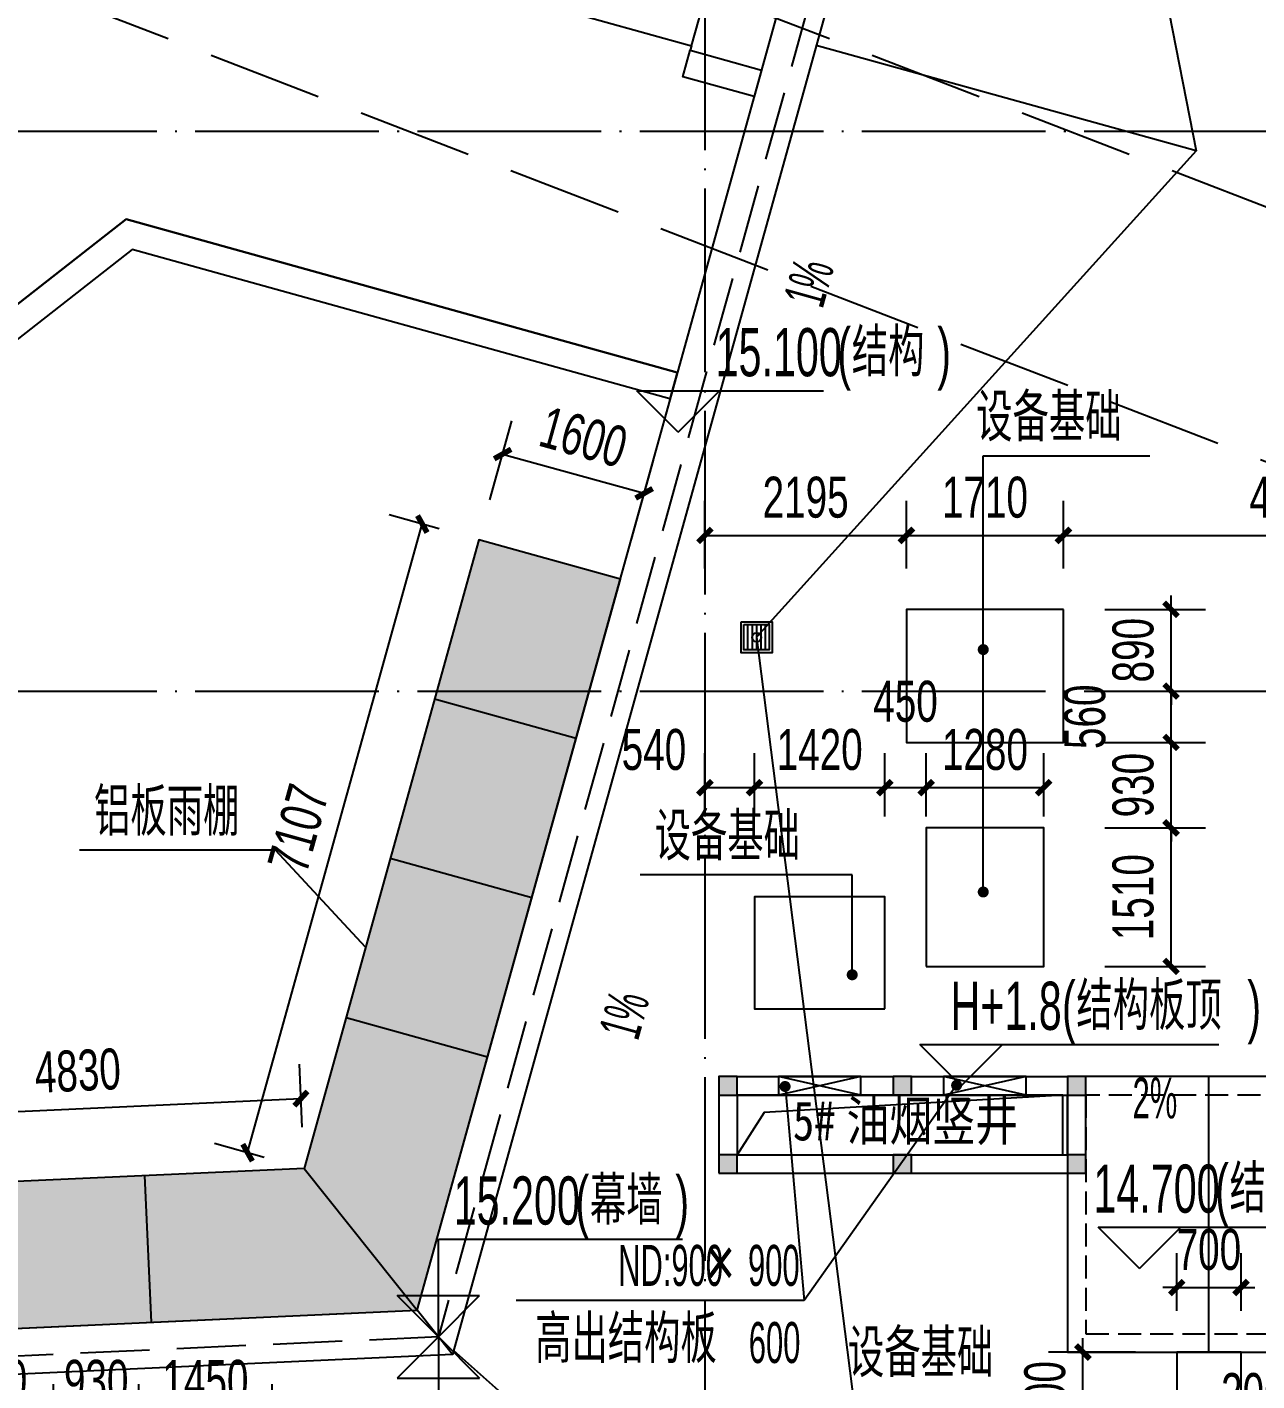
# Model space of a CAD drawing. Extents: x -409435 to 356702, y -107829 to 330904.
# Drawn here: x 88017 to 101412, y 285486 to 300233 of the extents above; entities that cross this region are included whole.
import ezdxf
from ezdxf.xclip import XClip

# ---------------------------------------------------------------- set-up
doc = ezdxf.new("R2010")
doc.units = 0
doc.header["$LTSCALE"] = 1000
doc.header["$MEASUREMENT"] = 0
doc.header["$XCLIPFRAME"] = 0
for name, pattern in [('104-14# 核心筒$0$DOTE', [2.42, 2, -0.2, 0.02, -0.2]), ('109-34 轴网$0$L1$0$$AUDIT_BAD_LTYPE1', [0]), ('X-104 14#平面$0$DASH', [0.35, 0.25, -0.1])]:
    doc.linetypes.add(name, pattern=pattern)
for name, color, linetype in [('01-标注_尺寸', 124, 'Continuous'), ('01-标注_符号', 200, 'Continuous'), ('02-TEXT_标注', 130, 'Continuous'), ('104-14# 核心筒$0$A_AXIS-轴线', 36, '104-14# 核心筒$0$DOTE'), ('PUB_HATCH', 8, 'Continuous'), ('X-104 14#平面$0$01-标注_标高', 200, 'Continuous'), ('X-104 14#平面$0$01-标注_符号', 200, 'Continuous'), ('X-104 14#平面$0$02-TEXT_标注', 130, 'Continuous'), ('X-104 14#平面$0$A-C_玻璃幕墙', 140, 'Continuous'), ('X-104 14#平面$0$A-E_楼梯', 171, 'Continuous'), ('X-104 14#平面$0$A-O_分水线', 127, 'Continuous'), ('X-104 14#平面$0$A-O_屋面', 201, 'Continuous'), ('X-104 14#平面$0$A-O_散水', 134, 'Continuous'), ('X-104 14#平面$0$A-TECH_暖通', 6, 'Continuous'), ('X-104 14#平面$0$A-TECH_结构', 21, 'Continuous'), ('X-104 14#平面$0$A_STR-砌块墙', 121, 'Continuous'), ('X-104 14#平面$0$A_STR-砼柱', 51, 'Continuous'), ('X-104 14#平面$0$DUCT-新风管立管', 3, 'Continuous'), ('X-104 14#平面$0$EH_玻璃', 156, 'Continuous')]:
    doc.layers.add(name, color=color, linetype=linetype)
doc.styles.add('_TCH_DIM', font='ros.shx', dxfattribs={"width": 0.8, "height": 2, "bigfont": 'jd.shx'})
doc.styles.add('_TCH_DIM_T3', font='ros.shx', dxfattribs={"width": 0.705882, "bigfont": 'jd.shx'})
doc.styles.add('X-104 14#平面$0$_TCH_DIM', font='ros.shx', dxfattribs={"width": 0.8, "bigfont": 'jd.shx'})
doc.styles.add('X-104 14#平面$0$Standard', font='STXIHEI_0.TTF', dxfattribs={"width": 0.8})
doc.dimstyles.new('_TCH_ARCH&&150', dxfattribs={"dimtxt": 446.25, "dimasz": 150, "dimexe": 375, "dimexo": 450, "dimgap": 189.375, "dimtad": 1, "dimdec": 0, "dimzin": 0, "dimdsep": 46, "dimtxsty": '_TCH_DIM_T3', "dimblk": 'ARCHTICK', "dimcen": 0.09, "dimclrt": 7, "dimazin": 2, "dimtfac": 1, "dimtdec": 0, "dimtix": 1, "dimtmove": 2, "dimatfit": 3, "dimfxl": 0, "dimtolj": 1, "dimtzin": 0, "dimarcsym": 0})

# ---------------------------------------------------------------- blocks, each defined once
blk = doc.blocks.new('104-14# 核心筒')
at = {"layer": '104-14# 核心筒$0$A_AXIS-轴线'}
for p, q in [((95400, 317833.6), (95400, 259754.9)), ((-9370.1, 299100), (120259.9, 299100)), ((-9370.1, 293000), (120259.9, 293000))]:
    blk.add_line(p, q, dxfattribs=at)
blk = doc.blocks.new('X-104 14#平面$0$0000')
for p, q in [((57983, 36863), (59350, 29855)), ((59350, 29855), (54563, 24557))]:
    blk.add_line(p, q)
for points in [[(59350, 29855), (55213, 31004)], [(54563, 24557), (56097, 12485)], [(53450, 14841), (51263, 16788)]]:
    blk.add_lwpolyline(points)
blk = doc.blocks.new('X-104 14#平面$0$jtkjuyriuy')
h = blk.add_hatch()
h.set_pattern_fill('ANSI31', color=8, scale=30, angle=45)
h.set_pattern_definition([(90, (0, 0), (-47.625, 1e-14), [])])
h.paths.add_polyline_path([(-138, 138), (138, 138), (138, -138), (-138, -138)])
for points in [[(-168, 168), (168, 168), (168, -168), (-168, -168)], [(-138, 138), (138, 138), (138, -138), (-138, -138)]]:
    blk.add_lwpolyline(points, close=True)
blk = doc.blocks.new('X-104 14#平面$0$ddddllll')
at = {"layer": 'X-104 14#平面$0$A-O_分水线'}
blk.add_blockref('X-104 14#平面$0$jtkjuyriuy', (71663, 24257), dxfattribs=at)
blk = doc.blocks.new('X-104 14#平面$0$000003333')
blk.add_circle((95963, 293585), 50)
blk = doc.blocks.new('*U422')
blk.add_lwpolyline([(200, 0), (200, 900), (0, 900), (0, 0), (200, 0), (0, 900), (0, 0), (200, 900)])
blk = doc.blocks.new('_FZH')
blk.add_lwpolyline([(-0.5, -0.5), (0.5, -0.5), (0.5, 0.5), (-0.5, 0.5)], close=True)
at = {"layer": 'PUB_HATCH'}
blk.add_solid([(-0.5, -0.5), (0.5, -0.5), (-0.5, 0.5), (0.5, 0.5)], dxfattribs=at)
blk = doc.blocks.new('X-104 14#平面')
at = {"layer": 'X-104 14#平面$0$EH_玻璃'}
h = blk.add_hatch(dxfattribs=at)
h.set_pattern_fill('DOTS', color=256, scale=50, angle=45)
h.set_pattern_definition([(45, (0, 0), (-28.0633, 84.189901), [0, -79.375])])
h.paths.add_polyline_path([(91034.5, 287800.7), (86209.5, 287581), (86282.3, 285982.7), (92265.6, 286255.1), (94479, 294219.8), (92937.4, 294648.2)])
at = {"layer": 'X-104 14#平面$0$01-标注_标高'}
for p, q in [((95107.7, 295821.5), (94657.7, 296271.5)), ((94657.7, 296271.5), (96692.5, 296271.5)), ((95107.7, 295821.5), (95557.7, 296271.5)), ((98190.2, 288701.7), (97740.2, 289151.7)), ((97740.2, 289151.7), (100996.2, 289151.7)), ((98190.2, 288701.7), (98640.2, 289151.7)), ((100133.1, 286710.3), (99683.1, 287160.3)), ((99683.1, 287160.3), (101873.4, 287160.3)), ((100133.1, 286710.3), (100583.1, 287160.3)), ((92496.6, 285965.3), (92496.6, 287031)), ((92496.6, 287031), (95156.1, 287031)), ((92496.6, 285965.3), (92046.6, 286415.3)), ((92046.6, 286415.3), (92946.6, 286415.3)), ((92496.6, 285965.3), (92946.6, 286415.3)), ((92496.6, 285965.3), (92046.6, 285515.3)), ((92496.6, 285965.3), (92946.6, 285515.3)), ((92496.6, 285965.3), (92496.6, 285257.5)), ((92046.6, 285515.3), (92946.6, 285515.3))]:
    blk.add_line(p, q, dxfattribs=at)
at = {"layer": 'X-104 14#平面$0$01-标注_符号'}
for p, q in [((90724.6, 291266.8), (88588.9, 291266.8)), ((91703.7, 290208.9), (90724.6, 291266.8))]:
    blk.add_line(p, q, dxfattribs=at)
at = {"layer": 'X-104 14#平面$0$02-TEXT_标注', "linetype": 'X-104 14#平面$0$DASH', "ltscale": 5}
for points in [[(109150, 292550), (65999.9, 309185)], [(116350, 292550), (73199.9, 309185)]]:
    blk.add_lwpolyline(points, dxfattribs=at)
at = {"layer": 'X-104 14#平面$0$A-C_玻璃幕墙'}
blk.add_line((91491.6, 289445.4), (93033.1, 289017), dxfattribs=at)
blk.add_lwpolyline([(91034.5, 287800.7), (86209.5, 287581), (86282.3, 285982.7), (92265.6, 286255.1), (94479, 294219.8), (92937.4, 294648.2)], close=True, dxfattribs=at)
for points in [[(92455.5, 292914), (93997, 292485.6)], [(91973.5, 291179.7), (93515.1, 290751.3)], [(89374.1, 286123.4), (89301.3, 287721.8)], [(91034.5, 287800.7), (92265.6, 286255.1)]]:
    blk.add_lwpolyline(points, dxfattribs=at)
at = {"layer": 'X-104 14#平面$0$A-E_楼梯'}
for p, q in [((95254.3, 300027.4), (98935.7, 313258.8)), ((93763, 300442.3), (95254.3, 300027.4))]:
    blk.add_line(p, q, dxfattribs=at)
blk.add_lwpolyline([(95254.3, 300027.4), (95241.1, 299979.7)], dxfattribs=at)
at = {"layer": 'X-104 14#平面$0$A-O_分水线'}
blk.add_lwpolyline([(100889, 285800), (100889, 288800)], dxfattribs=at)
at = {"layer": 'X-104 14#平面$0$A-O_屋面'}
blk.add_lwpolyline([(82349.8, 264577.4), (83499.8, 267565.9), (52926.6, 266284.7), (53491, 268939.8), (17309.3, 268308.2), (22065.4, 284894.6), (62738.3, 285920), (62307.5, 284891.2), (92265.6, 286255.1), (99426.9, 312025), (120741.8, 306094.6), (117562.9, 278400.5), (119297.3, 278014.5), (109062.3, 262867.9), (82417.6, 264753.6)], dxfattribs=at)
for points in [[(83126.9, 265204.7), (108809.6, 263387.1), (118471.8, 277685.9), (117014.8, 278010.2), (120196.4, 305727.4), (99774.7, 311409.3), (92650.5, 285772.1), (61541.2, 284355.8), (61978.8, 285400.7), (22444.8, 284404), (17976.2, 268819.9), (54110.7, 269450.7), (53549.7, 266811.2), (84240.1, 268097.3)], [(102350, 288800), (99350, 288800), (99350, 285800), (102350, 285800)]]:
    blk.add_lwpolyline(points, close=True, dxfattribs=at)
at = {"layer": 'X-104 14#平面$0$A-O_屋面', "ltscale": 5}
for points in [[(96015.6, 299764.2), (95935.2, 299475.2), (95160.7, 299690.7), (95241.1, 299979.7), (96015.6, 299764.2)], [(95099.4, 296471), (89096.5, 298141.2), (77166, 288800), (8392.2, 288800), (5790.4, 276559.6), (2660.3, 277224.9), (-2631.9, 278349.8), (-6009.8, 262458.3), (40178.1, 264474.9), (39845.1, 262383.6), (83828.3, 264653.8)]]:
    blk.add_lwpolyline(points, dxfattribs=at)
blk.add_lwpolyline([(95099.4, 296471), (95018.9, 296182), (89162.1, 297811.5), (77269.5, 288500), (70400, 288500), (70400, 288800), (77166, 288800), (89096.5, 298141.2)], close=True, dxfattribs=at)
at = {"layer": 'X-104 14#平面$0$A-O_屋面', "linetype": 'X-104 14#平面$0$DASH'}
blk.add_lwpolyline([(99550, 286000), (102150, 286000), (102150, 288600), (99550, 288600)], close=True, dxfattribs=at)
at = {"layer": 'X-104 14#平面$0$A-O_屋面', "color": 1}
blk.add_lwpolyline([(92650.5, 285772.1), (92265.6, 286255.1)], dxfattribs=at)
at = {"layer": 'X-104 14#平面$0$A-O_散水'}
for points in [[(99305, 293890), (97595, 293890), (97595, 292440), (99305, 292440)], [(97810, 290000), (99090, 290000), (99090, 291510), (97810, 291510)], [(97360, 289540), (97360, 290760), (95940, 290760), (95940, 289540)], [(101239, 284900), (101239, 285800), (100539, 285800), (100539, 284900)]]:
    blk.add_lwpolyline(points, close=True, dxfattribs=at)
at = {"layer": 'X-104 14#平面$0$A-TECH_结构', "linetype": 'X-104 14#平面$0$DASH', "ltscale": 3}
blk.add_lwpolyline([(82843.2, 265024.2), (82843.2, 265024.2), (108910.7, 263179.4), (118802, 277817.3), (117234.1, 278166.3), (120414.6, 305874.3), (99635.5, 311655.6), (92496.6, 285965.3), (61847.8, 284570), (62282.6, 285608.4), (22293, 284600.3), (17709.4, 268615.2), (53862.8, 269246.3), (53300.5, 266600.6), (83944, 267884.8), (82843.2, 265024.2), (82843.2, 265024.2)], dxfattribs=at)
at = {"layer": 'X-104 14#平面$0$A_STR-砌块墙'}
for p, q in [((95750, 288799.9), (97450, 288799.9)), ((97650, 288799.9), (99350, 288799.9)), ((95550, 288599.9), (95550, 287950)), ((95750, 288599.9), (97450, 288599.9)), ((95750, 288599.9), (95750, 287950)), ((97650, 288599.9), (99350, 288599.9)), ((99350, 287950), (99350, 288599.9)), ((99550, 287950), (99550, 288599.9)), ((95750, 287950), (97450, 287950)), ((97650, 287950), (99350, 287950)), ((95750, 287750), (97450, 287750)), ((97650, 287750), (99350, 287750))]:
    blk.add_line(p, q, dxfattribs=at)
at = {"layer": 'X-104 14#平面$0$DUCT-新风管立管'}
blk.add_lwpolyline([(99300, 288599.9), (95750, 288599.9), (95750, 287950), (99300, 287950), (99300, 288599.9), (96045.6, 288408.4), (95750, 287950)], dxfattribs=at)
ref = blk.add_blockref('104-14# 核心筒', (0, 0))
XClip(ref).set_block_clipping_path([(-38664.3623821461, -25500), (139216.5485069363, 330900)])
for name, p in [('X-104 14#平面$0$ddddllll', (24300, 269328.8)), ('X-104 14#平面$0$000003333', (0, 0))]:
    blk.add_blockref(name, p)
at = {"layer": 'X-104 14#平面$0$A-O_分水线'}
blk.add_blockref('X-104 14#平面$0$0000', (41400, 269028.8), dxfattribs=at)
at = {"layer": 'X-104 14#平面$0$A-TECH_暖通', "rotation": 90}
for p in [(97100, 288599.9), (98900, 288599.9)]:
    blk.add_blockref('*U422', p, dxfattribs=at)
at = {"layer": 'X-104 14#平面$0$A_STR-砼柱', "xscale": 200, "yscale": 200, "zscale": 200}
for p in [(95650, 288699.9, 3000), (97550, 288699.9, 3000), (99450, 288699.9, 3000), (95650, 287850, 3000), (97550, 287850, 3000), (99450, 287850, 3000)]:
    blk.add_blockref('_FZH', p, dxfattribs=at)
at = {"layer": 'X-104 14#平面$0$02-TEXT_标注'}
for s, height, style, width, p in [('15.100', 525, 'X-104 14#平面$0$_TCH_DIM', 0.64, (95516.3, 296429)), ('(', 525, 'X-104 14#平面$0$_TCH_DIM', 0.64, (96842.5, 296429)), ('结构', 520.93, 'X-104 14#平面$0$_TCH_DIM', 0.8, (96999.3, 296429)), (')', 525, 'X-104 14#平面$0$_TCH_DIM', 0.64, (97930.5, 296429)), ('铝板雨棚', 520.93, 'X-104 14#平面$0$_TCH_DIM', 0.8, (88746.4, 291424.3)), ('H+1.8', 525, 'X-104 14#平面$0$_TCH_DIM', 0.64, (98074.6, 289309.2)), ('(', 525, 'X-104 14#平面$0$_TCH_DIM', 0.64, (99288.8, 289309.2)), ('结构板顶', 520.93, 'X-104 14#平面$0$_TCH_DIM', 0.8, (99445.6, 289309.2)), (')', 525, 'X-104 14#平面$0$_TCH_DIM', 0.64, (101307.9, 289309.2)), ('5#', 428.14, 'X-104 14#平面$0$Standard', 0.8, (96357.9, 288105.8, 3000)), ('油烟竖井', 428.14, 'X-104 14#平面$0$Standard', 0.8, (96942.1, 288105.8, 3000)), ('(', 525, 'X-104 14#平面$0$_TCH_DIM', 0.64, (100957.8, 287317.8)), ('结构', 520.93, 'X-104 14#平面$0$_TCH_DIM', 0.8, (101114.6, 287317.8)), ('15.200', 525, 'X-104 14#平面$0$_TCH_DIM', 0.64, (92663.9, 287188.5)), ('(', 525, 'X-104 14#平面$0$_TCH_DIM', 0.64, (93990.1, 287188.5)), ('幕墙', 520.93, 'X-104 14#平面$0$_TCH_DIM', 0.8, (94146.9, 287188.5)), (')', 525, 'X-104 14#平面$0$_TCH_DIM', 0.64, (95078, 287188.5)), ('14.700', 525, 'X-104 14#平面$0$_TCH_DIM', 0.64, (99631.6, 287317.8))]:
    blk.add_text(s, height=height, dxfattribs=dict(at, style=style, width=width)).set_placement(p)
blk = doc.blocks.new('_ArchTick')
at = {"color": 0, "linetype": 'ByBlock', "const_width": 0.4}
blk.add_lwpolyline([(-0.5, -0.5), (0.5, 0.5)], dxfattribs=at)
blk = doc.blocks.new('*D882')
at = {"layer": '01-标注_尺寸', "color": 0, "lineweight": -2, "transparency": 16777216}
for p, q in [((101750, 284450), (101750, 285307.235753)), ((101950, 284450), (101950, 285307.235753)), ((101750, 284932.235753), (101600, 284932.235753)), ((101750, 284932.235753), (101950, 284932.235753)), ((101950, 284932.235753), (102100, 284932.235753))]:
    blk.add_line(p, q, dxfattribs=at)
at = {"layer": 'Defpoints', "color": 0, "transparency": 16777216}
for p in [(101950, 284932.235753), (101750, 284000), (101950, 284000)]:
    blk.add_point(p, dxfattribs=at)
at = {"layer": '01-标注_尺寸', "color": 0, "lineweight": -2, "transparency": 16777216, "xscale": 150, "yscale": 150, "zscale": 150}
blk.add_blockref('_ArchTick', (101750, 284932.235753), dxfattribs=at)
at = {"layer": '01-标注_尺寸', "color": 0, "lineweight": -2, "transparency": 16777216, "xscale": 150, "yscale": 150, "zscale": 150, "rotation": 180}
blk.add_blockref('_ArchTick', (101950, 284932.235753), dxfattribs=at)
at = {"layer": '01-标注_尺寸', "color": 7, "transparency": 16777216, "insert": (101373.2, 285344.735753), "char_height": 446.25, "attachment_point": 5, "style": '_TCH_DIM_T3'}
blk.add_mtext('\\A1;200', dxfattribs=at)
blk = doc.blocks.new('*D961')
at = {"layer": '01-标注_尺寸', "color": 0, "lineweight": -2, "transparency": 16777216}
for p, q in [((89235, 284621), (89235, 285451)), ((90685, 284621), (90685, 285451)), ((89235, 285076), (90685, 285076))]:
    blk.add_line(p, q, dxfattribs=at)
at = {"layer": 'Defpoints', "color": 0, "transparency": 16777216}
for p in [(90685, 285076), (89235, 284171), (90685, 284171)]:
    blk.add_point(p, dxfattribs=at)
at = {"layer": '01-标注_尺寸', "color": 0, "lineweight": -2, "transparency": 16777216, "xscale": 150, "yscale": 150, "zscale": 150, "rotation": 180}
blk.add_blockref('_ArchTick', (89235, 285076), dxfattribs=at)
at = {"layer": '01-标注_尺寸', "color": 0, "lineweight": -2, "transparency": 16777216, "xscale": 150, "yscale": 150, "zscale": 150}
blk.add_blockref('_ArchTick', (90685, 285076), dxfattribs=at)
at = {"layer": '01-标注_尺寸', "color": 7, "transparency": 16777216, "insert": (89960, 285489), "char_height": 446.2, "attachment_point": 5, "style": '_TCH_DIM_T3'}
blk.add_mtext('\\A1;1450', dxfattribs=at)
blk = doc.blocks.new('*D962')
at = {"layer": '01-标注_尺寸', "color": 0, "lineweight": -2, "transparency": 16777216}
for p, q in [((88305, 284621), (88305, 285451)), ((89235, 284621), (89235, 285451)), ((88305, 285076), (88155, 285076)), ((88305, 285076), (89235, 285076)), ((89235, 285076), (89385, 285076))]:
    blk.add_line(p, q, dxfattribs=at)
at = {"layer": 'Defpoints', "color": 0, "transparency": 16777216}
for p in [(89235, 285076), (88305, 284171), (89235, 284171)]:
    blk.add_point(p, dxfattribs=at)
at = {"layer": '01-标注_尺寸', "color": 0, "lineweight": -2, "transparency": 16777216, "xscale": 150, "yscale": 150, "zscale": 150}
blk.add_blockref('_ArchTick', (88305, 285076), dxfattribs=at)
at = {"layer": '01-标注_尺寸', "color": 0, "lineweight": -2, "transparency": 16777216, "xscale": 150, "yscale": 150, "zscale": 150, "rotation": 180}
blk.add_blockref('_ArchTick', (89235, 285076), dxfattribs=at)
at = {"layer": '01-标注_尺寸', "color": 7, "transparency": 16777216, "insert": (88770, 285489), "char_height": 446.2, "attachment_point": 5, "style": '_TCH_DIM_T3'}
blk.add_mtext('\\A1;930', dxfattribs=at)
blk = doc.blocks.new('*D963')
at = {"layer": '01-标注_尺寸', "color": 0, "lineweight": -2, "transparency": 16777216}
for p, q in [((86795, 284621), (86795, 285451)), ((88305, 284621), (88305, 285451)), ((86795, 285076), (88305, 285076))]:
    blk.add_line(p, q, dxfattribs=at)
at = {"layer": 'Defpoints', "color": 0, "transparency": 16777216}
for p in [(88305, 285076), (86795, 284171), (88305, 284171)]:
    blk.add_point(p, dxfattribs=at)
at = {"layer": '01-标注_尺寸', "color": 0, "lineweight": -2, "transparency": 16777216, "xscale": 150, "yscale": 150, "zscale": 150, "rotation": 180}
blk.add_blockref('_ArchTick', (86795, 285076), dxfattribs=at)
at = {"layer": '01-标注_尺寸', "color": 0, "lineweight": -2, "transparency": 16777216, "xscale": 150, "yscale": 150, "zscale": 150}
blk.add_blockref('_ArchTick', (88305, 285076), dxfattribs=at)
at = {"layer": '01-标注_尺寸', "color": 7, "transparency": 16777216, "insert": (87550, 285489), "char_height": 446.2, "attachment_point": 5, "style": '_TCH_DIM_T3'}
blk.add_mtext('\\A1;1510', dxfattribs=at)
blk = doc.blocks.new('*D2045')
at = {"layer": '01-标注_尺寸', "color": 0, "lineweight": -2, "transparency": 16777216}
for p, q in [((95400, 294336), (95400, 295071)), ((97595, 294336), (97595, 295071)), ((95400, 294696), (97595, 294696))]:
    blk.add_line(p, q, dxfattribs=at)
at = {"layer": 'Defpoints', "color": 0, "transparency": 16777216}
for p in [(97595, 294696), (95400, 293886), (97595, 293886)]:
    blk.add_point(p, dxfattribs=at)
at = {"layer": '01-标注_尺寸', "color": 0, "lineweight": -2, "transparency": 16777216, "xscale": 150, "yscale": 150, "zscale": 150, "rotation": 180}
blk.add_blockref('_ArchTick', (95400, 294696), dxfattribs=at)
at = {"layer": '01-标注_尺寸', "color": 0, "lineweight": -2, "transparency": 16777216, "xscale": 150, "yscale": 150, "zscale": 150}
blk.add_blockref('_ArchTick', (97595, 294696), dxfattribs=at)
at = {"layer": '01-标注_尺寸', "color": 7, "transparency": 16777216, "insert": (96497, 295109), "char_height": 446.2, "attachment_point": 5, "style": '_TCH_DIM_T3'}
blk.add_mtext('\\A1;2195', dxfattribs=at)
blk = doc.blocks.new('*D2046')
at = {"layer": '01-标注_尺寸', "color": 0, "lineweight": -2, "transparency": 16777216}
for p, q in [((97595, 294336), (97595, 295071)), ((99305, 294336), (99305, 295071)), ((97595, 294696), (99305, 294696))]:
    blk.add_line(p, q, dxfattribs=at)
at = {"layer": 'Defpoints', "color": 0, "transparency": 16777216}
for p in [(99305, 294696), (97595, 293886), (99305, 293886)]:
    blk.add_point(p, dxfattribs=at)
at = {"layer": '01-标注_尺寸', "color": 0, "lineweight": -2, "transparency": 16777216, "xscale": 150, "yscale": 150, "zscale": 150, "rotation": 180}
blk.add_blockref('_ArchTick', (97595, 294696), dxfattribs=at)
at = {"layer": '01-标注_尺寸', "color": 0, "lineweight": -2, "transparency": 16777216, "xscale": 150, "yscale": 150, "zscale": 150}
blk.add_blockref('_ArchTick', (99305, 294696), dxfattribs=at)
at = {"layer": '01-标注_尺寸', "color": 7, "transparency": 16777216, "insert": (98450, 295109), "char_height": 446.2, "attachment_point": 5, "style": '_TCH_DIM_T3'}
blk.add_mtext('\\A1;1710', dxfattribs=at)
blk = doc.blocks.new('*D2047')
at = {"layer": '01-标注_尺寸', "color": 0, "lineweight": -2, "transparency": 16777216}
for p, q in [((99305, 294336), (99305, 295071)), ((104295, 294336), (104295, 295071)), ((99305, 294696), (104295, 294696))]:
    blk.add_line(p, q, dxfattribs=at)
at = {"layer": 'Defpoints', "color": 0, "transparency": 16777216}
for p in [(104295, 294696), (99305, 293886), (104295, 293886)]:
    blk.add_point(p, dxfattribs=at)
at = {"layer": '01-标注_尺寸', "color": 0, "lineweight": -2, "transparency": 16777216, "xscale": 150, "yscale": 150, "zscale": 150, "rotation": 180}
blk.add_blockref('_ArchTick', (99305, 294696), dxfattribs=at)
at = {"layer": '01-标注_尺寸', "color": 0, "lineweight": -2, "transparency": 16777216, "xscale": 150, "yscale": 150, "zscale": 150}
blk.add_blockref('_ArchTick', (104295, 294696), dxfattribs=at)
at = {"layer": '01-标注_尺寸', "color": 7, "transparency": 16777216, "insert": (101800, 295109), "char_height": 446.2, "attachment_point": 5, "style": '_TCH_DIM_T3'}
blk.add_mtext('\\A1;4990', dxfattribs=at)
blk = doc.blocks.new('*D2049')
at = {"layer": '01-标注_尺寸', "color": 0, "lineweight": -2, "transparency": 16777216}
for p, q in [((99755, 291510), (100852, 291510)), ((100477, 290000), (100477, 291510)), ((99755, 290000), (100852, 290000))]:
    blk.add_line(p, q, dxfattribs=at)
at = {"layer": 'Defpoints', "color": 0, "transparency": 16777216}
for p in [(99305, 291510), (100477, 291510), (99305, 290000)]:
    blk.add_point(p, dxfattribs=at)
at = {"layer": '01-标注_尺寸', "color": 0, "lineweight": -2, "transparency": 16777216, "xscale": 150, "yscale": 150, "zscale": 150}
for p, rotation in [((100477, 291510), 90), ((100477, 290000), 270)]:
    blk.add_blockref('_ArchTick', p, dxfattribs=dict(at, rotation=rotation))
at = {"layer": '01-标注_尺寸', "color": 7, "transparency": 16777216, "insert": (100065, 290755), "char_height": 446.2, "attachment_point": 5, "rotation": 90, "style": '_TCH_DIM_T3'}
blk.add_mtext('\\A1;1510', dxfattribs=at)
blk = doc.blocks.new('*D2050')
at = {"layer": '01-标注_尺寸', "color": 0, "lineweight": -2, "transparency": 16777216}
for p, q in [((100477, 292440), (100477, 292590)), ((99755, 292440), (100852, 292440)), ((100477, 291510), (100477, 292440)), ((99755, 291510), (100852, 291510)), ((100477, 291510), (100477, 291360))]:
    blk.add_line(p, q, dxfattribs=at)
at = {"layer": 'Defpoints', "color": 0, "transparency": 16777216}
for p in [(99305, 292440), (100477, 292440), (99305, 291510)]:
    blk.add_point(p, dxfattribs=at)
at = {"layer": '01-标注_尺寸', "color": 0, "lineweight": -2, "transparency": 16777216, "xscale": 150, "yscale": 150, "zscale": 150}
for p, rotation in [((100477, 292440), 270), ((100477, 291510), 90)]:
    blk.add_blockref('_ArchTick', p, dxfattribs=dict(at, rotation=rotation))
at = {"layer": '01-标注_尺寸', "color": 7, "transparency": 16777216, "insert": (100065, 291975), "char_height": 446.2, "attachment_point": 5, "rotation": 90, "style": '_TCH_DIM_T3'}
blk.add_mtext('\\A1;930', dxfattribs=at)
blk = doc.blocks.new('*D2051')
at = {"layer": '01-标注_尺寸', "color": 0, "lineweight": -2, "transparency": 16777216}
for p, q in [((99755, 293000), (100852, 293000)), ((100477, 292440), (100477, 293000)), ((99755, 292440), (100852, 292440))]:
    blk.add_line(p, q, dxfattribs=at)
at = {"layer": 'Defpoints', "color": 0, "transparency": 16777216}
for p in [(99305, 293000), (100477, 293000), (99305, 292440)]:
    blk.add_point(p, dxfattribs=at)
at = {"layer": '01-标注_尺寸', "color": 0, "lineweight": -2, "transparency": 16777216, "xscale": 150, "yscale": 150, "zscale": 150}
for p, rotation in [((100477, 293000), 90), ((100477, 292440), 270)]:
    blk.add_blockref('_ArchTick', p, dxfattribs=dict(at, rotation=rotation))
at = {"layer": '01-标注_尺寸', "color": 7, "transparency": 16777216, "insert": (99540, 292720), "char_height": 446.2, "attachment_point": 5, "rotation": 90, "style": '_TCH_DIM_T3'}
blk.add_mtext('\\A1;560', dxfattribs=at)
blk = doc.blocks.new('*D2052')
at = {"layer": '01-标注_尺寸', "color": 0, "lineweight": -2, "transparency": 16777216}
for p, q in [((100477, 293890), (100477, 294040)), ((99755, 293890), (100852, 293890)), ((100477, 293000), (100477, 293890)), ((99755, 293000), (100852, 293000)), ((100477, 293000), (100477, 292850))]:
    blk.add_line(p, q, dxfattribs=at)
at = {"layer": 'Defpoints', "color": 0, "transparency": 16777216}
for p in [(99305, 293890), (100477, 293890), (99305, 293000)]:
    blk.add_point(p, dxfattribs=at)
at = {"layer": '01-标注_尺寸', "color": 0, "lineweight": -2, "transparency": 16777216, "xscale": 150, "yscale": 150, "zscale": 150}
for p, rotation in [((100477, 293890), 270), ((100477, 293000), 90)]:
    blk.add_blockref('_ArchTick', p, dxfattribs=dict(at, rotation=rotation))
at = {"layer": '01-标注_尺寸', "color": 7, "transparency": 16777216, "insert": (100065, 293445), "char_height": 446.2, "attachment_point": 5, "rotation": 90, "style": '_TCH_DIM_T3'}
blk.add_mtext('\\A1;890', dxfattribs=at)
blk = doc.blocks.new('*D2053')
at = {"layer": '01-标注_尺寸', "color": 0, "lineweight": -2, "transparency": 16777216}
for p, q in [((95400, 291634), (95400, 292323)), ((95940, 291634), (95940, 292323)), ((95400, 291948), (95940, 291948))]:
    blk.add_line(p, q, dxfattribs=at)
at = {"layer": 'Defpoints', "color": 0, "transparency": 16777216}
for p in [(95940, 291948), (95400, 291184), (95940, 291184)]:
    blk.add_point(p, dxfattribs=at)
at = {"layer": '01-标注_尺寸', "color": 0, "lineweight": -2, "transparency": 16777216, "xscale": 150, "yscale": 150, "zscale": 150, "rotation": 180}
blk.add_blockref('_ArchTick', (95400, 291948), dxfattribs=at)
at = {"layer": '01-标注_尺寸', "color": 0, "lineweight": -2, "transparency": 16777216, "xscale": 150, "yscale": 150, "zscale": 150}
blk.add_blockref('_ArchTick', (95940, 291948), dxfattribs=at)
at = {"layer": '01-标注_尺寸', "color": 7, "transparency": 16777216, "insert": (94845, 292361), "char_height": 446.2, "attachment_point": 5, "style": '_TCH_DIM_T3'}
blk.add_mtext('\\A1;540', dxfattribs=at)
blk = doc.blocks.new('*D2054')
at = {"layer": '01-标注_尺寸', "color": 0, "lineweight": -2, "transparency": 16777216}
for p, q in [((95940, 291634), (95940, 292323)), ((97360, 291634), (97360, 292323)), ((95940, 291948), (97360, 291948))]:
    blk.add_line(p, q, dxfattribs=at)
at = {"layer": 'Defpoints', "color": 0, "transparency": 16777216}
for p in [(97360, 291948), (95940, 291184), (97360, 291184)]:
    blk.add_point(p, dxfattribs=at)
at = {"layer": '01-标注_尺寸', "color": 0, "lineweight": -2, "transparency": 16777216, "xscale": 150, "yscale": 150, "zscale": 150, "rotation": 180}
blk.add_blockref('_ArchTick', (95940, 291948), dxfattribs=at)
at = {"layer": '01-标注_尺寸', "color": 0, "lineweight": -2, "transparency": 16777216, "xscale": 150, "yscale": 150, "zscale": 150}
blk.add_blockref('_ArchTick', (97360, 291948), dxfattribs=at)
at = {"layer": '01-标注_尺寸', "color": 7, "transparency": 16777216, "insert": (96650, 292361), "char_height": 446.2, "attachment_point": 5, "style": '_TCH_DIM_T3'}
blk.add_mtext('\\A1;1420', dxfattribs=at)
blk = doc.blocks.new('*D2055')
at = {"layer": '01-标注_尺寸', "color": 0, "lineweight": -2, "transparency": 16777216}
for p, q in [((97360, 291634), (97360, 292323)), ((97810, 291634), (97810, 292323)), ((97360, 291948), (97810, 291948))]:
    blk.add_line(p, q, dxfattribs=at)
at = {"layer": 'Defpoints', "color": 0, "transparency": 16777216}
for p in [(97810, 291948), (97360, 291184), (97810, 291184)]:
    blk.add_point(p, dxfattribs=at)
at = {"layer": '01-标注_尺寸', "color": 0, "lineweight": -2, "transparency": 16777216, "xscale": 150, "yscale": 150, "zscale": 150, "rotation": 180}
blk.add_blockref('_ArchTick', (97360, 291948), dxfattribs=at)
at = {"layer": '01-标注_尺寸', "color": 0, "lineweight": -2, "transparency": 16777216, "xscale": 150, "yscale": 150, "zscale": 150}
blk.add_blockref('_ArchTick', (97810, 291948), dxfattribs=at)
at = {"layer": '01-标注_尺寸', "color": 7, "transparency": 16777216, "insert": (97585, 292886), "char_height": 446.2, "attachment_point": 5, "style": '_TCH_DIM_T3'}
blk.add_mtext('\\A1;450', dxfattribs=at)
blk = doc.blocks.new('*D2056')
at = {"layer": '01-标注_尺寸', "color": 0, "lineweight": -2, "transparency": 16777216}
for p, q in [((97810, 291634), (97810, 292323)), ((99090, 291634), (99090, 292323)), ((97810, 291948), (99090, 291948))]:
    blk.add_line(p, q, dxfattribs=at)
at = {"layer": 'Defpoints', "color": 0, "transparency": 16777216}
for p in [(99090, 291948), (97810, 291184), (99090, 291184)]:
    blk.add_point(p, dxfattribs=at)
at = {"layer": '01-标注_尺寸', "color": 0, "lineweight": -2, "transparency": 16777216, "xscale": 150, "yscale": 150, "zscale": 150, "rotation": 180}
blk.add_blockref('_ArchTick', (97810, 291948), dxfattribs=at)
at = {"layer": '01-标注_尺寸', "color": 0, "lineweight": -2, "transparency": 16777216, "xscale": 150, "yscale": 150, "zscale": 150}
blk.add_blockref('_ArchTick', (99090, 291948), dxfattribs=at)
at = {"layer": '01-标注_尺寸', "color": 7, "transparency": 16777216, "insert": (98450, 292361), "char_height": 446.2, "attachment_point": 5, "style": '_TCH_DIM_T3'}
blk.add_mtext('\\A1;1280', dxfattribs=at)
blk = doc.blocks.new('*D2438')
at = {"layer": '01-标注_尺寸', "color": 0, "lineweight": -2, "transparency": 16777216}
for p, q in [((93058, 295082), (93297, 295943)), ((93197, 295582), (94738, 295154)), ((94599, 294653), (94839, 295515))]:
    blk.add_line(p, q, dxfattribs=at)
at = {"layer": 'Defpoints', "color": 0, "transparency": 16777216}
for p in [(94738, 295154), (92937, 294648), (94479, 294220)]:
    blk.add_point(p, dxfattribs=at)
at = {"layer": '01-标注_尺寸', "color": 0, "lineweight": -2, "transparency": 16777216, "xscale": 150, "yscale": 150, "zscale": 150}
for p, rotation in [((93197, 295582), 164.4697301339653), ((94738, 295154), 344.4697301339653)]:
    blk.add_blockref('_ArchTick', p, dxfattribs=dict(at, rotation=rotation))
at = {"layer": '01-标注_尺寸', "color": 7, "transparency": 16777216, "insert": (94078, 295765), "char_height": 446.2, "attachment_point": 5, "rotation": 344.4697, "style": '_TCH_DIM_T3'}
blk.add_mtext('\\A1;1600', dxfattribs=at)
blk = doc.blocks.new('*D2446')
at = {"layer": '01-标注_尺寸', "color": 0, "lineweight": -2, "transparency": 16777216}
for p, q in [((91014, 288250), (90983, 288936)), ((86189, 288031), (86158, 288716)), ((86175, 288342), (91000, 288561))]:
    blk.add_line(p, q, dxfattribs=at)
at = {"layer": 'Defpoints', "color": 0, "transparency": 16777216}
for p in [(91000, 288561), (91035, 287801), (86210, 287581)]:
    blk.add_point(p, dxfattribs=at)
at = {"layer": '01-标注_尺寸', "color": 0, "lineweight": -2, "transparency": 16777216, "xscale": 150, "yscale": 150, "zscale": 150}
for p, rotation in [((91000, 288561), 2.606557729818705), ((86175, 288342), 182.6065577298187)]:
    blk.add_blockref('_ArchTick', p, dxfattribs=dict(at, rotation=rotation))
at = {"layer": '01-标注_尺寸', "color": 7, "transparency": 16777216, "insert": (88569, 288864), "char_height": 446.2, "attachment_point": 5, "rotation": 2.6066, "style": '_TCH_DIM_T3'}
blk.add_mtext('\\A1;4830', dxfattribs=at)
blk = doc.blocks.new('*D2447')
at = {"layer": '01-标注_尺寸', "color": 0, "lineweight": -2, "transparency": 16777216}
for p, q in [((90419, 287972), (92322, 294819)), ((92504, 294769), (91961, 294920)), ((90601, 287921), (90058, 288072))]:
    blk.add_line(p, q, dxfattribs=at)
at = {"layer": 'Defpoints', "color": 0, "transparency": 16777216}
for p in [(92322, 294819), (92937, 294648), (91035, 287801)]:
    blk.add_point(p, dxfattribs=at)
at = {"layer": '01-标注_尺寸', "color": 0, "lineweight": -2, "transparency": 16777216, "xscale": 150, "yscale": 150, "zscale": 150}
for p, rotation in [((92322, 294819), 74.46973013396493), ((90419, 287972), 254.4697301339649)]:
    blk.add_blockref('_ArchTick', p, dxfattribs=dict(at, rotation=rotation))
at = {"layer": '01-标注_尺寸', "color": 7, "transparency": 16777216, "insert": (90973, 291506), "char_height": 446.2, "attachment_point": 5, "rotation": 74.4697, "style": '_TCH_DIM_T3'}
blk.add_mtext('\\A1;7107', dxfattribs=at)
blk = doc.blocks.new('*D2461')
at = {"layer": '01-标注_尺寸', "color": 0, "lineweight": -2, "transparency": 16777216}
for p, q in [((100539, 286250), (100539, 286878)), ((101239, 286250), (101239, 286878)), ((100539, 286503), (100389, 286503)), ((100539, 286503), (101239, 286503)), ((101239, 286503), (101389, 286503))]:
    blk.add_line(p, q, dxfattribs=at)
at = {"layer": 'Defpoints', "color": 0, "transparency": 16777216}
for p in [(101239, 286503), (100539, 285800), (101239, 285800)]:
    blk.add_point(p, dxfattribs=at)
at = {"layer": '01-标注_尺寸', "color": 0, "lineweight": -2, "transparency": 16777216, "xscale": 150, "yscale": 150, "zscale": 150}
blk.add_blockref('_ArchTick', (100539, 286503), dxfattribs=at)
at = {"layer": '01-标注_尺寸', "color": 0, "lineweight": -2, "transparency": 16777216, "xscale": 150, "yscale": 150, "zscale": 150, "rotation": 180}
blk.add_blockref('_ArchTick', (101239, 286503), dxfattribs=at)
at = {"layer": '01-标注_尺寸', "color": 7, "transparency": 16777216, "insert": (100889, 286915), "char_height": 446.2, "attachment_point": 5, "style": '_TCH_DIM_T3'}
blk.add_mtext('\\A1;700', dxfattribs=at)
blk = doc.blocks.new('*D2462')
at = {"layer": '01-标注_尺寸', "color": 0, "lineweight": -2, "transparency": 16777216}
for p, q in [((99517, 285800), (99517, 285950)), ((100089, 285800), (99142, 285800)), ((99517, 284900), (99517, 285800)), ((100089, 284900), (99142, 284900)), ((99517, 284900), (99517, 284750))]:
    blk.add_line(p, q, dxfattribs=at)
at = {"layer": 'Defpoints', "color": 0, "transparency": 16777216}
for p in [(99517, 285800), (100539, 285800), (100539, 284900)]:
    blk.add_point(p, dxfattribs=at)
at = {"layer": '01-标注_尺寸', "color": 0, "lineweight": -2, "transparency": 16777216, "xscale": 150, "yscale": 150, "zscale": 150}
for p, rotation in [((99517, 285800), 270), ((99517, 284900), 90)]:
    blk.add_blockref('_ArchTick', p, dxfattribs=dict(at, rotation=rotation))
at = {"layer": '01-标注_尺寸', "color": 7, "transparency": 16777216, "insert": (99104, 285350), "char_height": 446.2, "attachment_point": 5, "rotation": 90, "style": '_TCH_DIM_T3'}
blk.add_mtext('\\A1;900', dxfattribs=at)

msp = doc.modelspace()

# ---------------------------------------------------------------- linework, layer by layer
at = {"layer": '01-标注_符号'}
for p, q in [((98431.5, 290811.4), (98431.5, 295562.6)), ((98431.5, 293451.8), (98431.5, 295562.6)), ((98431.5, 295562.6), (100244.5, 295562.6)), ((97004.5, 290998), (94694.6, 290998)), ((97004.5, 289909.5), (97004.5, 290998)), ((96273.2, 288692.8), (96480.5, 286363.4)), ((98141.4, 288705.9), (96480.5, 286363.4)), ((96480.5, 286363.4), (93343.8, 286363.4))]:
    msp.add_line(p, q, dxfattribs=at)
for points in [[(97025.6, 297804.9, 0, 0, 0), (96839.6, 297135.5, 120, 0, 0), (96719.1, 296701.9, 0, 0, 0)], [(94704.3, 288715.2, 0, 0, 0), (94896.9, 289408, 120, 0, 0), (95017.3, 289841.5, 0, 0, 0)], [(100741.6, 288186.7, 0, 0, 0), (100143.4, 288186.7, 120, 0, 0), (99693.4, 288186.7, 0, 0, 0)], [(101036.4, 288186.7, 0, 0, 0), (101634.7, 288186.7, 120, 0, 0), (102084.7, 288186.7, 0, 0, 0)]]:
    msp.add_lwpolyline(points, format="xyseb", dxfattribs=at)
at = {"layer": '01-标注_符号', "const_width": 60}
for points in [[(98431.5, 293421.8, 1), (98431.5, 293481.8, 1)], [(98431.5, 290781.4, 1), (98431.5, 290841.4, 1)], [(97004.5, 289879.5, 1), (97004.5, 289939.5, 1)], [(96270.6, 288722.7, 1), (96275.9, 288662.9, 1)], [(98158.8, 288730.4, 1), (98124.1, 288681.5, 1)]]:
    msp.add_lwpolyline(points, format="xyb", close=True, dxfattribs=at)
at = {"layer": '01-标注_符号', "linetype": '109-34 轴网$0$L1$0$$AUDIT_BAD_LTYPE1'}
msp.add_lwpolyline([(102413.2, 289857.2, 0, 0, 0), (101455.8, 290046.9, 120, 0, 0), (101014.4, 290134.4, 0, 0, 0)], format="xyseb", dxfattribs=at)

# ---------------------------------------------------------------- block references
msp.add_blockref('X-104 14#平面', (0, 0))

# ---------------------------------------------------------------- texts
at = {"layer": '02-TEXT_标注', "style": '_TCH_DIM', "width": 0.564706}
for p in [(96681.2, 297153.9), (94669.7, 289178.9)]:
    msp.add_text('1%%%', height=446.25, rotation=74.46973, dxfattribs=at).set_placement(p)
at = {"layer": '02-TEXT_标注', "style": '_TCH_DIM'}
for s, height, width, p in [('设备基础', 520.93, 0.8, (98354.9, 295720.1)), ('设备基础', 520.93, 0.8, (94852.1, 291155.5)), ('2%%%', 446.25, 0.564706, (100057.9, 288344.2)), ('ND:900', 446.25, 0.564706, (94454.6, 286520.9)), ('×', 520.9, 0.8, (95403.8, 286520.9)), ('900', 446.25, 0.564706, (95869.4, 286520.9)), ('高出结构板', 520.93, 0.8, (93549.9, 285680.9)), ('600', 446.25, 0.564706, (95877.8, 285680.9)), ('设备基础', 520.93, 0.8, (96957.6, 285527.4))]:
    msp.add_text(s, height=height, dxfattribs=dict(at, width=width)).set_placement(p)

# ---------------------------------------------------------------- dimensions: what is measured, and where the dimension line sits
at = {"layer": '01-标注_尺寸'}
for p1, p2, distance, picture, middle in [((92937.4, 294648.2), (94479, 294219.8), 969.1, '*D2438', (94078.1, 295765.2)), ((95400, 293886.3), (97595, 293886.3), 810.1, '*D2045', (96497.5, 295108.9)), ((97595, 293886.3), (99305, 293886.3), 810.1, '*D2046', (98450, 295108.9)), ((99305, 293886.3), (104295, 293886.3), 810.1, '*D2047', (101800, 295108.9)), ((91034.5, 287800.7), (92937.4, 294648.2), 638.8, '*D2447', (90973.1, 291505.9)), ((99305, 293000), (99305, 293890), -1172.5, '*D2052', (100065, 293445)), ((95940, 291183.9), (97360, 291183.9), 764.1, '*D2054', (96650, 292360.6)), ((97810, 291183.9), (99090, 291183.9), 764.1, '*D2056', (98450, 292360.6)), ((99305, 291510), (99305, 292440), -1172.5, '*D2050', (100065, 291975)), ((99305, 290000), (99305, 291510), -1172.5, '*D2049', (100065, 290755)), ((86209.5, 287581), (91034.5, 287800.7), 761.6, '*D2446', (88568.6, 288863.7)), ((100539, 285800), (101239, 285800), 702.8, '*D2461', (100889, 286915.3)), ((100539, 284900), (100539, 285800), 1022, '*D2462', (99104.5, 285350)), ((86795, 284170.8), (88305, 284170.8), 905.3, '*D963', (87550, 285488.6)), ((88305, 284170.8), (89235, 284170.8), 905.3, '*D962', (88770, 285488.6)), ((89235, 284170.8), (90685, 284170.8), 905.3, '*D961', (89960, 285488.6))]:
    dim = msp.add_aligned_dim(p1=p1, p2=p2, distance=distance, dimstyle='_TCH_ARCH&&150', dxfattribs=at)
    dim.commit()
    dim.dimension.update_dxf_attribs({"geometry": picture, "text_midpoint": middle})
for base, p1, p2, angle, picture, middle in [((97810, 291948.1), (97360, 291183.9), (97810, 291183.9), 0, '*D2055', (97585, 292885.6)), ((100477.5, 293000), (99305, 292440), (99305, 293000), 90, '*D2051', (99540, 292720)), ((95940, 291948.1), (95400, 291183.9), (95940, 291183.9), 0, '*D2053', (94845, 292360.6)), ((101950, 284932.2), (101750, 284000), (101950, 284000), 0, '*D882', (101373.2, 285344.7))]:
    dim = msp.add_linear_dim(base=base, p1=p1, p2=p2, angle=angle, dimstyle='_TCH_ARCH&&150', dxfattribs=at)
    dim.commit()
    dim.dimension.update_dxf_attribs({"geometry": picture, "text_midpoint": middle, "dimtype": 161})

doc.saveas('drawing.dxf')
